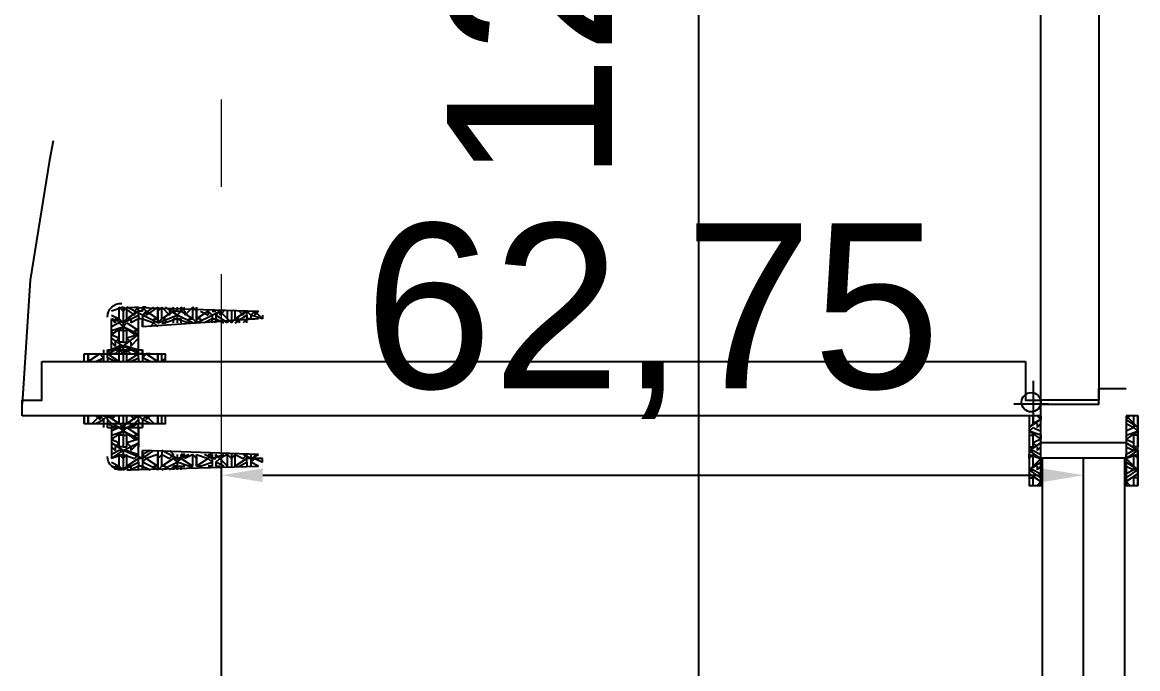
# Model space of a CAD drawing. Header units: centimetres. Extents: x -114 to 2948, y -828 to 1257.
# Drawn here: x 121 to 202.2, y 389.4 to 436.5 of the extents above; entities that cross this region are included whole.
import ezdxf

# ---------------------------------------------------------------- set-up
doc = ezdxf.new("R2010")
doc.units = ezdxf.units.CM
doc.linetypes.add('CENTER', pattern=[50.8, 31.75, -6.35, 6.35, -6.35])
doc.layers.add('AKS', color=4, linetype='CENTER', lineweight=13)
doc.layers.add('IC_DUVAR_60', color=30, linetype='Continuous')
doc.layers.add('YENI_OLCU', color=4, linetype='Continuous')
doc.styles.get("Standard").update_dxf_attribs({"font": 'Arial.ttf'})
doc.dimstyles.new('ISO-25', dxfattribs={"dimtxt": 12, "dimasz": 3, "dimexe": 1.25, "dimexo": 0.625, "dimgap": 4, "dimtad": 1, "dimtxsty": 'Standard', "dimcen": 2.5, "dimadec": 0, "dimazin": 0, "dimtfac": 1, "dimtmove": 0, "dimatfit": 3, "dimfxl": 1, "dimarcsym": 0})

# ---------------------------------------------------------------- blocks, each defined once
blk = doc.blocks.new('BOM_K01_IC_KAPI_ACIKLIK820')
at = {"color": 133, "linetype": 'Continuous', "lineweight": 25, "true_color": 0x6ec1dd}
for p, q in [((54328.39, 7919.031), (54328.39, 7993.181)), ((54324.442, 7991.771), (54324.442, 7920.159)), ((54324.442, 7988.67), (54323.879, 7988.67)), ((54323.879, 7988.67), (54323.879, 7982.749)), ((54324.442, 7988.67), (54323.879, 7988.67)), ((54323.879, 7988.388), (54324.442, 7988.388)), ((54324.442, 7988.388), (54323.879, 7988.388)), ((54323.879, 7987.542), (54324.442, 7988.388)), ((54324.442, 7988.67), (54324.442, 7988.67)), ((54324.442, 7988.67), (54324.442, 7988.67)), ((54324.442, 7988.388), (54324.442, 7988.388)), ((54328.953, 7988.67), (54328.39, 7988.67)), ((54328.39, 7988.388), (54328.953, 7988.388)), ((54328.953, 7988.388), (54328.39, 7988.388)), ((54323.879, 7987.824), (54323.879, 7987.542)), ((54324.16, 7987.26), (54323.879, 7987.542)), ((54323.879, 7987.542), (54323.879, 7987.542)), ((54324.442, 7987.824), (54324.16, 7987.26)), ((54324.442, 7987.26), (54324.442, 7987.542)), ((54328.39, 7987.542), (54328.953, 7988.106)), ((54328.39, 7987.824), (54328.672, 7987.542)), ((54328.672, 7987.26), (54328.39, 7987.542)), ((54328.672, 7987.26), (54328.39, 7987.542)), ((54328.39, 7987.542), (54328.672, 7987.542)), ((54323.597, 7987.26), (54323.879, 7987.26)), ((54323.879, 7986.696), (54323.597, 7986.978)), ((54323.879, 7986.978), (54323.597, 7986.978)), ((54323.597, 7986.978), (54323.597, 7986.978)), ((54323.597, 7986.978), (54323.597, 7984.441)), ((54323.879, 7987.26), (54323.879, 7987.26)), ((54323.879, 7987.26), (54324.442, 7987.26)), ((54323.879, 7987.26), (54323.879, 7986.978)), ((54323.879, 7987.26), (54323.879, 7987.26)), ((54323.879, 7987.26), (54323.879, 7986.978)), ((54323.879, 7987.26), (54323.879, 7987.26)), ((54324.16, 7986.978), (54323.879, 7986.978)), ((54323.879, 7986.978), (54324.442, 7986.133)), ((54323.879, 7986.978), (54323.879, 7986.978)), ((54324.16, 7987.26), (54324.442, 7987.26)), ((54324.442, 7986.415), (54324.16, 7986.978)), ((54324.16, 7986.978), (54324.442, 7986.978)), ((54324.442, 7987.26), (54324.442, 7987.26)), ((54324.442, 7987.26), (54324.442, 7987.26)), ((54324.442, 7986.978), (54324.442, 7986.978)), ((54324.442, 7986.978), (54324.442, 7986.978)), ((54324.442, 7986.978), (54324.442, 7986.978)), ((54328.39, 7987.26), (54328.39, 7987.26)), ((54328.39, 7987.26), (54328.39, 7987.26)), ((54328.39, 7987.26), (54328.39, 7986.978)), ((54328.672, 7986.978), (54328.39, 7986.978)), ((54328.39, 7986.978), (54328.953, 7986.133)), ((54328.672, 7987.26), (54328.953, 7987.26)), ((54328.672, 7987.26), (54328.953, 7987.26)), ((54328.953, 7986.696), (54328.672, 7986.978)), ((54328.672, 7986.978), (54328.953, 7986.978)), ((54328.953, 7987.26), (54329.235, 7987.26)), ((54328.953, 7987.26), (54328.953, 7987.26)), ((54328.953, 7987.26), (54328.953, 7986.978)), ((54328.953, 7987.26), (54328.953, 7987.26)), ((54328.953, 7986.978), (54328.953, 7986.978)), ((54329.235, 7986.978), (54328.953, 7986.978)), ((54328.953, 7986.978), (54329.235, 7986.415)), ((54328.953, 7986.978), (54328.953, 7986.978)), ((54329.235, 7986.978), (54329.235, 7984.441)), ((54320.495, 7985.851), (54320.777, 7986.696)), ((54320.777, 7985.851), (54320.495, 7986.133)), ((54321.341, 7986.133), (54320.495, 7986.133)), ((54321.059, 7986.696), (54321.341, 7986.133)), ((54321.623, 7985.851), (54321.341, 7986.696)), ((54321.341, 7986.696), (54321.623, 7986.415)), ((54323.597, 7986.696), (54321.341, 7986.696)), ((54321.341, 7986.415), (54321.341, 7986.133)), ((54321.341, 7986.415), (54321.623, 7986.415)), ((54321.623, 7985.851), (54321.341, 7986.133)), ((54321.623, 7986.133), (54321.905, 7986.696)), ((54321.905, 7985.851), (54321.623, 7986.133)), ((54322.187, 7986.696), (54321.905, 7985.851)), ((54321.905, 7985.851), (54322.469, 7986.696)), ((54322.187, 7986.696), (54322.187, 7986.696)), ((54322.187, 7986.696), (54322.469, 7986.696)), ((54322.187, 7985.851), (54322.187, 7986.133)), ((54323.033, 7986.133), (54322.187, 7986.133)), ((54322.469, 7986.696), (54322.751, 7986.133)), ((54323.033, 7986.415), (54322.751, 7986.133)), ((54323.033, 7986.696), (54323.315, 7986.415)), ((54323.033, 7986.415), (54323.315, 7986.415)), ((54323.033, 7985.851), (54323.033, 7986.133)), ((54323.315, 7986.133), (54323.597, 7986.696)), ((54323.315, 7985.851), (54323.315, 7986.133)), ((54323.879, 7985.851), (54323.597, 7986.133)), ((54323.879, 7986.133), (54323.597, 7986.133)), ((54323.879, 7986.696), (54323.879, 7986.696)), ((54323.879, 7986.415), (54323.879, 7986.696)), ((54324.442, 7986.133), (54323.879, 7986.133)), ((54324.442, 7986.133), (54324.442, 7986.133)), ((54328.39, 7986.696), (54328.672, 7986.696)), ((54328.39, 7986.415), (54328.672, 7986.696)), ((54328.953, 7986.133), (54328.39, 7986.133)), ((54328.953, 7986.415), (54328.953, 7986.133)), ((54328.953, 7986.415), (54329.235, 7986.415)), ((54329.235, 7985.851), (54328.953, 7986.133)), ((54328.953, 7986.133), (54328.953, 7986.133)), ((54328.953, 7986.133), (54328.953, 7986.133)), ((54329.235, 7986.133), (54329.517, 7986.696)), ((54329.235, 7986.696), (54331.491, 7986.696)), ((54329.235, 7986.415), (54329.235, 7986.415)), ((54329.517, 7985.851), (54329.235, 7986.133)), ((54329.799, 7986.696), (54329.517, 7985.851)), ((54329.517, 7985.851), (54330.081, 7986.696)), ((54329.799, 7986.696), (54329.799, 7986.696)), ((54329.799, 7986.696), (54330.081, 7986.696)), ((54329.799, 7985.851), (54329.799, 7986.133)), ((54330.645, 7986.133), (54329.799, 7986.133)), ((54330.081, 7986.696), (54330.363, 7986.133)), ((54330.645, 7986.415), (54330.363, 7986.133)), ((54330.645, 7986.696), (54330.927, 7986.415)), ((54330.645, 7986.415), (54330.927, 7986.415)), ((54330.645, 7985.851), (54330.645, 7986.133)), ((54330.927, 7986.133), (54331.209, 7986.696)), ((54330.927, 7985.851), (54330.927, 7986.133)), ((54331.209, 7985.851), (54331.491, 7986.696)), ((54331.491, 7985.851), (54331.209, 7986.133)), ((54332.055, 7986.133), (54331.209, 7986.133)), ((54331.491, 7986.696), (54331.491, 7986.696)), ((54331.491, 7986.696), (54331.491, 7986.696)), ((54331.773, 7986.696), (54332.055, 7986.133)), ((54332.337, 7985.851), (54332.055, 7986.696)), ((54332.055, 7986.415), (54332.055, 7986.133)), ((54332.055, 7986.415), (54332.337, 7986.415)), ((54332.337, 7985.851), (54332.055, 7986.133)), ((54320.495, 7985.851), (54320.495, 7985.851)), ((54320.495, 7985.851), (54320.495, 7985.851)), ((54320.777, 7985.851), (54320.495, 7985.569)), ((54320.495, 7985.851), (54321.059, 7985.005)), ((54321.341, 7985.569), (54320.495, 7985.569)), ((54320.495, 7985.569), (54320.777, 7975.983)), ((54320.777, 7984.723), (54321.341, 7985.569)), ((54321.623, 7985.851), (54321.059, 7984.723)), ((54321.623, 7985.851), (54321.341, 7985.569)), ((54321.341, 7985.287), (54321.341, 7985.569)), ((54321.341, 7985.287), (54321.623, 7985.287)), ((54321.341, 7984.723), (54321.623, 7985.287)), ((54321.905, 7985.851), (54321.623, 7985.569)), ((54321.623, 7985.569), (54322.187, 7984.723)), ((54322.469, 7984.723), (54321.905, 7985.851)), ((54321.905, 7985.851), (54321.905, 7985.851)), ((54321.905, 7985.851), (54321.905, 7985.851)), ((54321.905, 7985.851), (54322.469, 7985.005)), ((54322.187, 7985.851), (54322.187, 7985.569)), ((54323.033, 7985.569), (54322.187, 7985.569)), ((54322.469, 7984.723), (54322.751, 7985.569)), ((54323.033, 7985.287), (54322.751, 7985.569)), ((54322.751, 7984.723), (54323.315, 7985.287)), ((54323.033, 7985.851), (54323.033, 7985.569)), ((54323.033, 7985.287), (54323.315, 7985.287)), ((54323.315, 7985.851), (54323.597, 7985.851)), ((54323.315, 7985.851), (54323.597, 7985.851)), ((54323.315, 7985.851), (54323.315, 7985.569)), ((54323.315, 7985.851), (54323.597, 7985.851)), ((54323.315, 7985.569), (54323.597, 7984.723)), ((54323.597, 7985.851), (54323.879, 7985.851)), ((54323.879, 7985.851), (54323.597, 7985.569)), ((54323.597, 7985.851), (54323.597, 7985.569)), ((54323.879, 7985.569), (54323.597, 7985.569)), ((54323.597, 7985.569), (54323.879, 7985.287)), ((54323.879, 7985.851), (54324.442, 7985.851)), ((54324.442, 7985.569), (54323.879, 7985.569)), ((54323.879, 7984.723), (54324.442, 7985.569)), ((54323.879, 7985.287), (54323.879, 7985.005)), ((54324.442, 7985.287), (54324.16, 7984.723)), ((54324.442, 7985.569), (54324.442, 7985.569)), ((54328.39, 7985.851), (54328.953, 7985.851)), ((54328.953, 7985.569), (54328.39, 7985.569)), ((54328.39, 7984.723), (54328.953, 7985.569)), ((54328.39, 7985.287), (54328.672, 7985.005)), ((54328.953, 7985.851), (54329.235, 7985.851)), ((54329.235, 7985.851), (54328.953, 7985.569)), ((54329.235, 7985.569), (54328.953, 7985.005)), ((54328.953, 7985.287), (54328.953, 7985.569)), ((54328.953, 7985.569), (54328.953, 7985.569)), ((54328.953, 7985.569), (54328.953, 7985.569)), ((54328.953, 7985.287), (54329.235, 7985.287)), ((54328.953, 7984.723), (54329.235, 7985.287)), ((54329.235, 7985.851), (54330.645, 7985.851)), ((54329.235, 7985.851), (54329.235, 7985.569)), ((54329.235, 7985.851), (54329.235, 7985.851)), ((54329.517, 7985.851), (54329.235, 7985.569)), ((54329.235, 7985.569), (54329.799, 7984.723)), ((54329.235, 7985.287), (54329.235, 7985.287)), ((54329.235, 7985.287), (54329.235, 7985.287)), ((54330.081, 7984.723), (54329.517, 7985.851)), ((54329.517, 7985.851), (54329.517, 7985.851)), ((54329.517, 7985.851), (54329.517, 7985.851)), ((54329.517, 7985.851), (54330.081, 7985.005)), ((54329.799, 7985.851), (54329.799, 7985.569)), ((54330.645, 7985.569), (54329.799, 7985.569)), ((54330.081, 7984.723), (54330.363, 7985.569)), ((54330.645, 7985.287), (54330.363, 7985.569)), ((54330.363, 7984.723), (54330.927, 7985.287)), ((54330.645, 7985.851), (54330.645, 7985.569)), ((54330.645, 7985.287), (54330.927, 7985.287)), ((54330.927, 7985.851), (54332.337, 7985.851)), ((54330.927, 7985.851), (54331.209, 7985.851)), ((54330.927, 7985.851), (54330.927, 7985.569)), ((54330.927, 7985.851), (54331.209, 7985.851)), ((54330.927, 7985.569), (54331.209, 7984.723)), ((54331.491, 7985.851), (54331.209, 7985.569)), ((54331.209, 7985.851), (54331.491, 7985.005)), ((54332.055, 7985.569), (54331.209, 7985.569)), ((54331.491, 7984.723), (54332.055, 7985.569)), ((54332.337, 7985.851), (54331.773, 7984.723)), ((54332.337, 7985.851), (54332.055, 7985.569)), ((54332.055, 7985.287), (54332.055, 7985.569)), ((54332.337, 7985.569), (54332.055, 7975.983)), ((54332.055, 7985.287), (54332.337, 7985.287)), ((54332.055, 7984.723), (54332.337, 7985.287)), ((54332.337, 7985.569), (54332.337, 7985.569)), ((54332.337, 7985.569), (54332.337, 7985.287)), ((54320.777, 7985.005), (54320.495, 7984.723)), ((54320.495, 7985.005), (54320.495, 7984.723)), ((54320.777, 7984.723), (54320.495, 7984.723)), ((54320.495, 7984.441), (54320.777, 7984.441)), ((54321.059, 7984.441), (54320.495, 7983.595)), ((54320.777, 7984.159), (54320.495, 7984.441)), ((54320.777, 7984.441), (54320.495, 7984.441)), ((54320.495, 7984.159), (54320.495, 7984.441)), ((54320.777, 7985.005), (54321.059, 7985.005)), ((54320.777, 7984.441), (54320.777, 7984.723)), ((54321.059, 7984.723), (54320.777, 7984.723)), ((54320.777, 7984.441), (54320.777, 7984.441)), ((54321.059, 7984.441), (54320.777, 7984.159)), ((54321.059, 7984.723), (54321.341, 7984.723)), ((54321.059, 7984.441), (54321.905, 7984.441)), ((54321.059, 7984.441), (54321.341, 7984.441)), ((54321.341, 7984.441), (54321.341, 7984.723)), ((54322.187, 7984.723), (54321.341, 7984.723)), ((54321.341, 7984.441), (54321.341, 7984.441)), ((54321.905, 7984.441), (54321.341, 7984.441)), ((54321.341, 7984.441), (54321.623, 7983.595)), ((54321.341, 7975.983), (54321.905, 7984.441)), ((54323.597, 7984.723), (54321.905, 7984.723)), ((54321.905, 7984.441), (54321.905, 7984.441)), ((54322.187, 7985.005), (54322.187, 7984.723)), ((54322.187, 7985.005), (54322.469, 7985.005)), ((54322.187, 7984.723), (54322.187, 7984.723)), ((54322.469, 7984.723), (54322.469, 7984.723)), ((54322.751, 7984.723), (54322.751, 7984.723)), ((54323.597, 7984.723), (54322.751, 7984.723)), ((54323.879, 7985.005), (54323.597, 7984.723)), ((54323.879, 7984.723), (54323.597, 7984.723)), ((54323.597, 7984.723), (54323.597, 7984.723)), ((54323.597, 7984.441), (54323.879, 7984.441)), ((54323.879, 7984.441), (54323.597, 7984.441)), ((54323.879, 7985.005), (54323.879, 7985.005)), ((54323.879, 7984.441), (54323.879, 7984.723)), ((54323.879, 7984.441), (54323.879, 7984.723)), ((54324.16, 7984.723), (54323.879, 7984.723)), ((54323.879, 7984.441), (54324.442, 7984.441)), ((54323.879, 7984.441), (54323.879, 7984.441)), ((54323.879, 7984.441), (54323.879, 7984.159)), ((54323.879, 7984.441), (54323.879, 7984.441)), ((54324.16, 7984.441), (54323.879, 7984.159)), ((54323.879, 7984.441), (54323.879, 7984.441)), ((54324.16, 7984.723), (54324.442, 7984.723)), ((54324.442, 7983.877), (54324.16, 7984.441)), ((54324.16, 7984.441), (54324.442, 7984.441)), ((54324.442, 7984.723), (54324.442, 7984.723)), ((54324.442, 7984.723), (54324.442, 7984.723)), ((54324.442, 7984.723), (54324.442, 7984.723)), ((54324.442, 7984.441), (54324.442, 7984.441)), ((54324.442, 7984.441), (54324.442, 7984.441)), ((54324.442, 7984.441), (54324.442, 7984.441)), ((54328.39, 7985.005), (54328.672, 7985.005)), ((54328.39, 7984.441), (54328.39, 7984.723)), ((54328.672, 7984.723), (54328.39, 7984.723)), ((54328.39, 7984.441), (54328.39, 7984.441)), ((54328.672, 7984.441), (54328.39, 7984.159)), ((54328.39, 7984.441), (54328.39, 7984.441)), ((54328.672, 7984.441), (54328.39, 7984.159)), ((54328.953, 7985.005), (54328.672, 7984.723)), ((54328.672, 7984.723), (54328.953, 7984.723)), ((54328.672, 7984.441), (54328.953, 7984.441)), ((54328.672, 7984.441), (54328.953, 7984.441)), ((54328.953, 7984.723), (54328.953, 7984.723)), ((54328.953, 7984.441), (54328.953, 7984.723)), ((54329.235, 7984.723), (54328.953, 7984.723)), ((54328.953, 7984.441), (54329.235, 7984.441)), ((54328.953, 7984.441), (54328.953, 7984.441)), ((54328.953, 7984.441), (54328.953, 7984.441)), ((54329.235, 7984.441), (54328.953, 7984.441)), ((54328.953, 7984.441), (54328.953, 7984.159)), ((54328.953, 7984.441), (54328.953, 7984.441)), ((54329.799, 7984.723), (54329.235, 7984.723)), ((54329.235, 7984.723), (54330.645, 7984.723)), ((54329.799, 7985.005), (54329.799, 7984.723)), ((54329.799, 7985.005), (54330.081, 7985.005)), ((54329.799, 7984.723), (54329.799, 7984.723)), ((54330.081, 7984.723), (54330.081, 7984.723)), ((54330.363, 7984.723), (54330.363, 7984.723)), ((54331.491, 7984.723), (54330.363, 7984.723)), ((54330.645, 7984.441), (54330.645, 7984.441)), ((54331.491, 7984.441), (54330.927, 7983.595)), ((54331.491, 7984.441), (54330.927, 7984.441)), ((54330.927, 7983.877), (54331.209, 7984.441)), ((54331.209, 7975.983), (54330.927, 7984.441)), ((54331.491, 7985.005), (54331.209, 7984.723)), ((54331.491, 7984.159), (54331.209, 7984.441)), ((54331.491, 7985.005), (54331.491, 7985.005)), ((54331.491, 7984.441), (54331.491, 7984.723)), ((54331.773, 7984.723), (54331.491, 7984.723)), ((54331.491, 7984.441), (54331.491, 7984.441)), ((54331.773, 7984.441), (54331.491, 7984.159)), ((54331.773, 7984.723), (54332.055, 7984.723)), ((54332.337, 7983.313), (54331.773, 7984.441)), ((54331.773, 7984.441), (54332.055, 7984.441)), ((54332.055, 7984.441), (54332.055, 7984.723)), ((54332.337, 7984.723), (54332.055, 7984.723)), ((54332.055, 7984.441), (54332.055, 7984.441)), ((54332.337, 7984.441), (54332.055, 7984.441)), ((54332.055, 7984.441), (54332.337, 7983.877)), ((54320.495, 7983.313), (54321.059, 7984.159)), ((54320.777, 7984.159), (54321.059, 7984.159)), ((54320.777, 7984.159), (54321.341, 7983.313)), ((54321.341, 7983.595), (54321.341, 7983.313)), ((54321.341, 7983.595), (54321.623, 7983.595)), ((54321.623, 7983.595), (54321.905, 7983.877)), ((54321.905, 7983.313), (54321.623, 7983.595)), ((54323.879, 7984.159), (54323.879, 7984.159)), ((54323.879, 7983.877), (54323.879, 7984.159)), ((54323.879, 7984.159), (54324.442, 7983.313)), ((54323.879, 7984.159), (54323.879, 7984.159)), ((54328.39, 7984.159), (54328.672, 7984.159)), ((54328.39, 7983.877), (54328.672, 7984.159)), ((54328.39, 7984.159), (54328.953, 7983.595)), ((54328.953, 7984.159), (54328.953, 7984.159)), ((54331.209, 7983.313), (54331.491, 7984.159)), ((54331.491, 7984.159), (54331.491, 7984.159)), ((54331.491, 7984.159), (54332.055, 7983.313)), ((54332.055, 7983.595), (54332.055, 7983.313)), ((54332.055, 7983.595), (54332.337, 7983.595)), ((54320.495, 7983.313), (54321.623, 7983.313)), ((54320.495, 7983.313), (54320.495, 7983.313)), ((54320.777, 7983.313), (54320.495, 7983.313)), ((54320.777, 7983.313), (54320.495, 7983.031)), ((54321.341, 7983.313), (54320.495, 7983.313)), ((54320.495, 7983.031), (54320.495, 7983.031)), ((54321.341, 7983.031), (54320.495, 7983.031)), ((54320.495, 7983.031), (54321.059, 7982.467)), ((54320.777, 7982.185), (54321.341, 7983.031)), ((54321.623, 7983.313), (54321.341, 7983.313)), ((54321.623, 7983.313), (54321.341, 7983.031)), ((54321.341, 7982.749), (54321.341, 7983.031)), ((54321.341, 7982.749), (54321.623, 7982.749)), ((54321.341, 7981.903), (54321.623, 7982.749)), ((54321.623, 7983.031), (54321.623, 7982.749)), ((54321.623, 7982.749), (54321.623, 7982.749)), ((54323.879, 7983.313), (54324.442, 7983.313)), ((54324.442, 7983.313), (54323.879, 7983.313)), ((54324.442, 7983.031), (54323.879, 7983.031)), ((54324.442, 7982.749), (54323.879, 7982.749)), ((54324.16, 7982.749), (54324.442, 7983.031)), ((54324.442, 7983.313), (54324.442, 7983.313)), ((54324.442, 7983.031), (54324.442, 7983.031)), ((54328.39, 7983.313), (54328.953, 7983.313)), ((54328.953, 7983.313), (54328.39, 7983.313)), ((54328.953, 7983.031), (54328.39, 7983.031)), ((54328.953, 7982.749), (54328.953, 7982.749)), ((54330.927, 7983.313), (54332.337, 7983.313)), ((54330.927, 7983.313), (54331.209, 7983.313)), ((54331.491, 7981.903), (54330.927, 7983.031)), ((54330.927, 7983.031), (54331.209, 7983.031)), ((54331.491, 7983.313), (54331.209, 7983.313)), ((54331.491, 7983.313), (54331.209, 7983.031)), ((54332.055, 7983.313), (54331.209, 7983.313)), ((54332.055, 7983.031), (54331.209, 7983.031)), ((54331.209, 7983.031), (54331.491, 7982.467)), ((54331.491, 7982.185), (54332.055, 7983.031)), ((54332.337, 7983.031), (54331.773, 7981.903)), ((54332.337, 7983.313), (54332.055, 7983.313)), ((54332.337, 7983.313), (54332.055, 7983.031)), ((54332.055, 7982.749), (54332.055, 7983.031)), ((54332.055, 7982.749), (54332.337, 7982.749)), ((54320.777, 7982.467), (54320.495, 7982.185)), ((54320.777, 7982.185), (54320.495, 7982.185)), ((54320.495, 7982.185), (54320.495, 7982.185)), ((54320.495, 7981.903), (54320.777, 7981.903)), ((54320.777, 7982.467), (54321.059, 7982.467)), ((54320.777, 7981.903), (54320.777, 7982.185)), ((54321.059, 7981.903), (54320.777, 7982.185)), ((54320.777, 7981.903), (54320.777, 7981.622)), ((54321.059, 7981.903), (54320.777, 7981.622)), ((54321.059, 7981.903), (54321.623, 7981.903)), ((54321.059, 7981.903), (54321.341, 7981.903)), ((54321.059, 7981.903), (54321.341, 7981.903)), ((54321.341, 7981.903), (54321.341, 7982.185)), ((54321.623, 7982.185), (54321.341, 7982.185)), ((54321.341, 7981.903), (54321.341, 7981.622)), ((54321.341, 7981.903), (54321.623, 7981.058)), ((54330.927, 7982.467), (54331.209, 7982.185)), ((54331.491, 7982.467), (54331.209, 7982.185)), ((54331.491, 7982.185), (54331.209, 7982.185)), ((54331.491, 7981.903), (54331.209, 7981.058)), ((54331.491, 7982.467), (54331.491, 7982.467)), ((54331.491, 7981.903), (54331.491, 7982.185)), ((54331.773, 7981.903), (54331.491, 7982.185)), ((54331.491, 7981.903), (54331.491, 7981.622)), ((54331.773, 7981.903), (54331.491, 7981.622)), ((54332.055, 7981.058), (54331.773, 7981.903)), ((54331.773, 7981.903), (54332.055, 7981.903)), ((54331.773, 7981.903), (54332.055, 7981.903)), ((54332.055, 7981.903), (54332.337, 7982.467)), ((54332.055, 7981.903), (54332.055, 7982.185)), ((54332.337, 7982.185), (54332.055, 7982.185)), ((54332.055, 7981.903), (54332.055, 7981.622)), ((54332.055, 7981.903), (54332.055, 7981.34)), ((54320.777, 7981.34), (54320.495, 7981.622)), ((54320.777, 7981.622), (54320.495, 7981.622)), ((54320.495, 7981.622), (54320.495, 7981.622)), ((54320.495, 7980.776), (54321.059, 7981.34)), ((54320.777, 7981.622), (54321.341, 7980.776)), ((54320.777, 7981.34), (54321.059, 7981.34)), ((54321.623, 7981.622), (54321.341, 7981.622)), ((54321.341, 7981.058), (54321.341, 7980.776)), ((54321.341, 7981.058), (54321.623, 7981.058)), ((54321.623, 7980.776), (54321.623, 7981.058)), ((54331.491, 7981.34), (54331.209, 7981.622)), ((54331.491, 7981.622), (54331.209, 7981.622)), ((54331.209, 7981.34), (54331.209, 7981.622)), ((54331.209, 7980.776), (54331.491, 7981.34)), ((54331.491, 7981.622), (54332.055, 7980.776)), ((54331.491, 7981.34), (54331.491, 7981.34)), ((54332.337, 7981.622), (54332.055, 7981.622)), ((54332.055, 7981.058), (54332.055, 7980.776)), ((54332.055, 7981.058), (54332.055, 7981.058)), ((54320.777, 7980.494), (54320.495, 7980.776)), ((54321.341, 7980.776), (54320.495, 7980.776)), ((54320.495, 7980.494), (54321.623, 7980.494)), ((54320.777, 7980.494), (54320.495, 7980.494)), ((54321.341, 7980.494), (54320.495, 7980.494)), ((54320.777, 7979.648), (54321.341, 7980.494)), ((54320.777, 7980.212), (54321.059, 7979.648)), ((54321.623, 7980.494), (54321.341, 7980.776)), ((54321.623, 7980.494), (54321.341, 7980.494)), ((54321.341, 7980.212), (54321.341, 7980.494)), ((54321.341, 7980.212), (54321.623, 7980.212)), ((54321.623, 7980.776), (54321.623, 7980.776)), ((54331.209, 7980.776), (54331.209, 7980.776)), ((54331.491, 7980.494), (54331.209, 7980.776)), ((54332.055, 7980.776), (54331.209, 7980.776)), ((54331.209, 7980.494), (54332.055, 7980.494)), ((54331.209, 7980.494), (54331.209, 7980.494)), ((54331.491, 7980.494), (54331.209, 7980.494)), ((54332.055, 7980.494), (54331.209, 7980.494)), ((54331.209, 7980.494), (54331.491, 7979.648)), ((54331.491, 7979.648), (54332.055, 7980.494)), ((54332.055, 7980.212), (54331.773, 7979.366)), ((54332.055, 7980.776), (54332.055, 7980.776)), ((54332.055, 7980.494), (54332.055, 7980.494)), ((54332.055, 7980.212), (54332.055, 7980.494)), ((54332.055, 7980.212), (54332.055, 7980.212)), ((54321.059, 7979.366), (54320.777, 7979.648)), ((54321.059, 7979.366), (54320.777, 7979.648)), ((54320.777, 7979.648), (54320.777, 7979.648)), ((54320.777, 7979.648), (54321.059, 7979.648)), ((54321.341, 7979.366), (54321.623, 7979.93)), ((54331.491, 7979.366), (54331.209, 7979.93)), ((54331.491, 7979.648), (54331.209, 7979.366)), ((54331.209, 7979.648), (54331.209, 7979.366)), ((54331.773, 7979.366), (54331.491, 7979.648)), ((54331.491, 7979.648), (54331.491, 7979.648)), ((54332.055, 7979.366), (54332.055, 7979.648)), ((54320.777, 7979.366), (54320.777, 7979.366)), ((54320.777, 7979.366), (54320.777, 7979.366)), ((54320.777, 7979.366), (54320.777, 7979.084)), ((54320.777, 7979.366), (54320.777, 7979.366)), ((54321.059, 7979.084), (54320.777, 7978.802)), ((54320.777, 7979.084), (54320.777, 7979.084)), ((54320.777, 7978.802), (54321.059, 7978.802)), ((54320.777, 7978.52), (54321.059, 7978.802)), ((54320.777, 7978.802), (54321.341, 7978.238)), ((54321.059, 7979.366), (54321.623, 7979.366)), ((54321.059, 7979.366), (54321.341, 7979.366)), ((54321.623, 7978.238), (54321.059, 7979.084)), ((54321.059, 7979.084), (54321.341, 7979.084)), ((54321.341, 7979.366), (54321.341, 7979.366)), ((54321.341, 7979.366), (54321.341, 7979.084)), ((54321.623, 7979.366), (54321.341, 7979.366)), ((54321.623, 7979.084), (54321.341, 7979.084)), ((54321.341, 7979.084), (54321.623, 7978.52)), ((54331.491, 7979.366), (54331.209, 7978.52)), ((54331.491, 7979.366), (54331.209, 7979.366)), ((54331.491, 7978.802), (54331.209, 7979.084)), ((54331.491, 7979.084), (54331.209, 7979.084)), ((54331.209, 7979.084), (54331.209, 7979.084)), ((54331.209, 7978.238), (54331.491, 7978.802)), ((54331.491, 7979.366), (54331.491, 7979.366)), ((54331.491, 7979.366), (54331.491, 7979.084)), ((54331.773, 7979.084), (54331.491, 7978.802)), ((54331.491, 7978.802), (54331.491, 7978.802)), ((54331.491, 7978.802), (54332.055, 7978.238)), ((54331.773, 7979.366), (54332.055, 7979.366)), ((54332.055, 7978.52), (54331.773, 7979.084)), ((54331.773, 7979.084), (54332.055, 7979.084)), ((54332.055, 7979.366), (54332.055, 7979.366)), ((54332.055, 7979.366), (54332.055, 7979.366)), ((54332.055, 7979.084), (54332.055, 7979.084)), ((54332.055, 7979.084), (54332.055, 7979.084)), ((54332.055, 7979.084), (54332.055, 7978.802)), ((54321.341, 7978.238), (54320.777, 7978.238)), ((54320.777, 7977.956), (54321.623, 7977.956)), ((54321.623, 7977.956), (54321.341, 7978.238)), ((54321.341, 7978.238), (54321.341, 7978.238)), ((54321.341, 7978.238), (54321.623, 7978.238)), ((54321.623, 7977.956), (54321.341, 7977.674)), ((54331.491, 7977.956), (54331.209, 7978.238)), ((54332.055, 7978.238), (54331.209, 7978.238)), ((54331.209, 7977.956), (54332.055, 7977.956)), ((54331.491, 7977.956), (54331.209, 7977.674)), ((54332.055, 7978.238), (54332.055, 7978.238)), ((54321.341, 7977.674), (54320.777, 7977.674)), ((54320.777, 7976.829), (54321.341, 7977.674)), ((54320.777, 7977.392), (54321.059, 7977.111)), ((54320.777, 7977.111), (54321.059, 7977.111)), ((54321.623, 7977.674), (54321.059, 7976.829)), ((54321.341, 7977.392), (54321.341, 7977.674)), ((54321.341, 7977.392), (54321.623, 7977.392)), ((54321.341, 7976.829), (54321.623, 7977.111)), ((54332.055, 7977.674), (54331.209, 7977.674)), ((54331.209, 7977.674), (54331.491, 7977.111)), ((54331.491, 7976.547), (54331.209, 7977.111)), ((54331.491, 7977.111), (54331.209, 7976.829)), ((54331.491, 7976.829), (54332.055, 7977.674)), ((54331.491, 7977.111), (54331.491, 7977.111)), ((54332.055, 7977.392), (54331.773, 7976.829)), ((54332.055, 7977.674), (54332.055, 7977.674)), ((54321.059, 7976.829), (54320.777, 7976.829)), ((54320.777, 7976.547), (54320.777, 7976.547)), ((54321.059, 7976.547), (54320.777, 7976.265)), ((54320.777, 7976.547), (54320.777, 7976.547)), ((54320.777, 7976.547), (54320.777, 7976.547)), ((54321.059, 7976.547), (54320.777, 7976.265)), ((54320.777, 7976.265), (54321.059, 7976.265)), ((54320.777, 7975.983), (54321.059, 7976.265)), ((54320.777, 7976.265), (54321.341, 7975.701)), ((54321.059, 7976.829), (54321.341, 7976.829)), ((54321.059, 7976.547), (54321.341, 7976.547)), ((54321.059, 7976.547), (54321.341, 7976.547)), ((54321.341, 7976.547), (54321.341, 7976.829)), ((54321.623, 7976.829), (54321.341, 7976.829)), ((54321.341, 7976.547), (54321.341, 7976.265)), ((54321.341, 7976.547), (54321.341, 7976.265)), ((54321.341, 7976.265), (54321.341, 7976.265)), ((54331.491, 7976.829), (54331.209, 7976.829)), ((54331.491, 7976.547), (54331.209, 7975.983)), ((54331.491, 7976.265), (54331.209, 7976.265)), ((54331.491, 7976.265), (54331.209, 7976.265)), ((54331.491, 7976.547), (54331.491, 7976.829)), ((54331.773, 7976.829), (54331.491, 7976.829)), ((54331.491, 7976.547), (54331.491, 7976.265)), ((54331.773, 7976.547), (54331.491, 7976.265)), ((54331.491, 7976.265), (54331.491, 7976.265)), ((54331.491, 7975.701), (54331.491, 7976.265)), ((54331.491, 7976.265), (54331.773, 7975.701)), ((54331.773, 7976.829), (54332.055, 7976.829)), ((54332.055, 7975.983), (54331.773, 7976.547)), ((54331.773, 7976.547), (54332.055, 7976.547)), ((54332.055, 7976.829), (54332.055, 7976.829)), ((54332.055, 7976.547), (54332.055, 7976.547)), ((54321.059, 7975.983), (54321.059, 7975.983)), ((54321.059, 7975.701), (54321.341, 7975.701)), ((54321.341, 7975.983), (54321.341, 7975.983)), ((54331.491, 7975.983), (54331.491, 7975.983)), ((54331.773, 7975.701), (54331.491, 7975.701)), ((54331.773, 7975.983), (54331.773, 7975.983)), ((54327.544, 7918.467), (54327.544, 7921.004)), ((54325.852, 7919.595), (54328.953, 7919.595)), ((54328.953, 7919.595), (54328.39, 7919.595)), ((54328.39, 7919.313), (54328.672, 7919.031)), ((54329.235, 7919.877), (54328.672, 7919.031)), ((54328.672, 7919.031), (54328.953, 7919.595)), ((54329.235, 7919.877), (54328.953, 7919.595)), ((54328.953, 7919.313), (54328.953, 7919.595)), ((54328.953, 7919.313), (54329.235, 7919.313)), ((54328.953, 7919.031), (54329.235, 7919.313)), ((54329.235, 7919.877), (54329.235, 7919.877)), ((54329.235, 7919.877), (54329.235, 7919.877)), ((54329.517, 7919.877), (54329.235, 7919.595)), ((54329.235, 7919.595), (54329.517, 7919.031)), ((54329.799, 7919.031), (54329.517, 7919.877)), ((54329.517, 7919.877), (54329.517, 7919.877)), ((54329.517, 7919.877), (54330.081, 7919.031)), ((54329.799, 7919.877), (54329.799, 7919.877)), ((54329.799, 7919.877), (54329.799, 7919.595)), ((54330.645, 7919.595), (54329.799, 7919.595)), ((54330.081, 7919.031), (54330.363, 7919.595)), ((54330.927, 7919.877), (54330.363, 7919.031)), ((54330.645, 7919.313), (54330.363, 7919.595)), ((54330.645, 7919.877), (54330.645, 7919.877)), ((54330.645, 7919.877), (54330.645, 7919.595)), ((54330.645, 7919.313), (54330.927, 7919.313)), ((54330.645, 7919.031), (54330.927, 7919.313)), ((54331.491, 7919.031), (54330.927, 7919.877)), ((54330.927, 7919.877), (54330.927, 7919.595)), ((54330.927, 7919.877), (54331.209, 7919.877)), ((54330.927, 7919.595), (54331.209, 7919.031)), ((54331.491, 7919.877), (54331.209, 7919.877)), ((54331.491, 7919.877), (54331.209, 7919.595)), ((54331.209, 7919.877), (54331.491, 7919.031)), ((54332.055, 7919.595), (54331.209, 7919.595)), ((54331.491, 7919.031), (54332.055, 7919.595)), ((54332.337, 7919.877), (54331.773, 7919.031)), ((54332.337, 7919.877), (54332.055, 7919.595)), ((54332.055, 7919.313), (54332.055, 7919.595)), ((54332.055, 7919.313), (54332.337, 7919.313)), ((54332.055, 7919.031), (54332.337, 7919.313)), ((54332.901, 7919.031), (54332.337, 7919.877)), ((54332.337, 7919.877), (54332.337, 7919.877)), ((54332.337, 7919.877), (54332.337, 7919.595)), ((54332.337, 7919.877), (54332.619, 7919.877)), ((54332.337, 7919.595), (54332.619, 7919.031)), ((54332.619, 7919.877), (54333.183, 7919.031)), ((54332.901, 7919.877), (54332.901, 7919.877)), ((54332.901, 7919.877), (54332.901, 7919.595)), ((54333.464, 7919.595), (54332.901, 7919.595)), ((54333.183, 7919.031), (54333.464, 7919.313)), ((54327.544, 7919.031), (54253.394, 7919.031)), ((54327.262, 7914.802), (54327.262, 7919.031)), ((54328.39, 7919.031), (54328.672, 7919.031)), ((54329.799, 7919.031), (54329.799, 7919.031)), ((54329.799, 7919.031), (54330.081, 7919.031)), ((54330.363, 7912.828), (54330.363, 7919.031)), ((54331.491, 7919.031), (54331.209, 7919.031)), ((54331.491, 7919.031), (54331.491, 7919.031)), ((54332.901, 7919.031), (54332.901, 7919.031)), ((54332.901, 7919.031), (54333.183, 7919.031)), ((54333.464, 7919.031), (54333.464, 7919.031)), ((54253.394, 7914.802), (54327.262, 7914.802)), ((54326.416, 7914.802), (54326.416, 7912.828)), ((54328.39, 7912.828), (54328.672, 7912.828)), ((54328.39, 7912.546), (54328.672, 7912.828)), ((54328.39, 7912.828), (54328.953, 7912.264)), ((54329.235, 7911.982), (54328.672, 7912.828)), ((54328.953, 7912.828), (54329.235, 7912.264)), ((54329.235, 7912.264), (54329.517, 7912.828)), ((54329.799, 7912.828), (54329.517, 7911.982)), ((54329.517, 7911.982), (54330.081, 7912.828)), ((54329.799, 7912.828), (54329.799, 7912.828)), ((54329.799, 7912.828), (54330.081, 7912.828)), ((54330.081, 7912.828), (54330.363, 7912.264)), ((54330.927, 7911.982), (54330.363, 7912.828)), ((54330.645, 7912.828), (54330.927, 7912.264)), ((54331.491, 7912.828), (54330.927, 7911.982)), ((54330.927, 7912.264), (54331.209, 7912.828)), ((54331.491, 7912.828), (54331.209, 7912.828)), ((54331.209, 7911.982), (54331.491, 7912.828)), ((54331.491, 7912.828), (54331.491, 7912.828)), ((54331.491, 7912.828), (54332.055, 7912.264)), ((54332.337, 7911.982), (54331.773, 7912.828)), ((54332.055, 7912.828), (54332.337, 7912.264)), ((54332.337, 7912.264), (54332.619, 7912.828)), ((54332.619, 7911.982), (54333.183, 7912.828)), ((54332.901, 7912.828), (54332.901, 7912.828)), ((54332.901, 7912.828), (54333.183, 7912.828)), ((54333.183, 7912.828), (54333.464, 7912.546)), ((54333.464, 7912.828), (54333.464, 7912.828)), ((54328.953, 7912.264), (54328.39, 7912.264)), ((54329.235, 7911.982), (54328.953, 7912.264)), ((54328.953, 7912.264), (54328.953, 7912.264)), ((54328.953, 7912.264), (54329.235, 7912.264)), ((54329.517, 7911.982), (54329.235, 7912.264)), ((54329.799, 7911.982), (54329.799, 7912.264)), ((54330.645, 7912.264), (54329.799, 7912.264)), ((54330.645, 7912.264), (54330.363, 7912.264)), ((54330.645, 7911.982), (54330.645, 7912.264)), ((54330.645, 7912.264), (54330.927, 7912.264)), ((54330.927, 7911.982), (54330.927, 7912.264)), ((54331.491, 7911.982), (54331.209, 7912.264)), ((54332.055, 7912.264), (54331.209, 7912.264)), ((54332.055, 7912.264), (54332.055, 7912.264)), ((54332.055, 7912.264), (54332.337, 7912.264)), ((54332.337, 7911.982), (54332.337, 7912.264)), ((54332.901, 7911.982), (54332.901, 7912.264)), ((54333.464, 7912.264), (54332.901, 7912.264)), ((54329.235, 7911.982), (54329.235, 7911.982)), ((54329.235, 7911.982), (54329.235, 7911.982)), ((54329.517, 7911.982), (54329.517, 7911.982)), ((54329.799, 7911.982), (54329.799, 7911.982)), ((54330.645, 7911.982), (54330.645, 7911.982)), ((54330.927, 7911.982), (54331.209, 7911.982)), ((54331.491, 7911.982), (54331.491, 7911.982)), ((54332.337, 7911.982), (54332.619, 7911.982)), ((54332.901, 7911.982), (54332.901, 7911.982))]:
    blk.add_line(p, q, dxfattribs=at)
at = {"color": 7, "linetype": 'Continuous', "lineweight": 25}
blk.add_lwpolyline([(54308.372, 7990.926), (54309.782, 7991.208), (54318.522, 7992.617), (54327.544, 7993.181)], dxfattribs=at)
at = {"color": 133, "linetype": 'Continuous', "lineweight": 25, "true_color": 0x6ec1dd}
for points in [[(54328.39, 7993.181), (54327.262, 7993.181), (54327.262, 7991.771), (54324.442, 7991.771)], [(54328.39, 7988.67), (54328.953, 7988.67), (54328.953, 7982.749), (54328.39, 7982.749)], [(54328.953, 7987.824), (54328.672, 7987.26), (54328.39, 7986.978)], [(54323.879, 7986.978), (54323.597, 7986.415), (54323.315, 7985.851), (54322.469, 7984.723)], [(54323.879, 7984.723), (54323.597, 7985.287), (54323.315, 7985.851), (54322.751, 7986.696)], [(54323.597, 7985.851), (54323.597, 7986.133), (54323.879, 7986.415)], [(54329.235, 7985.851), (54329.235, 7986.133), (54328.953, 7986.696)], [(54331.491, 7984.441), (54330.927, 7985.851), (54330.363, 7986.696)], [(54331.491, 7986.696), (54330.927, 7985.851), (54330.363, 7984.723)], [(54320.495, 7985.851), (54321.623, 7985.851), (54323.033, 7985.851)], [(54321.623, 7983.313), (54321.059, 7984.441), (54320.495, 7985.569)], [(54328.953, 7983.877), (54328.672, 7984.441), (54328.39, 7984.723)], [(54330.927, 7984.441), (54331.491, 7984.441), (54332.337, 7984.441)], [(54321.623, 7983.313), (54321.059, 7981.903), (54320.495, 7981.34)], [(54321.623, 7980.776), (54321.059, 7981.903), (54320.495, 7982.749)], [(54331.209, 7981.903), (54331.491, 7981.903), (54332.337, 7981.903)], [(54321.623, 7980.494), (54321.059, 7979.366), (54320.777, 7978.802)], [(54331.209, 7979.366), (54331.491, 7979.366), (54332.055, 7979.366)], [(54321.341, 7975.701), (54321.059, 7976.547), (54320.777, 7976.829)], [(54331.209, 7976.547), (54331.491, 7976.547), (54332.055, 7976.547)], [(54324.442, 7920.159), (54327.262, 7920.159), (54327.262, 7919.031)], [(54328.39, 7919.031), (54328.39, 7919.877), (54333.464, 7919.877), (54333.464, 7919.031), (54327.544, 7919.031)], [(54328.39, 7919.877), (54329.235, 7919.877), (54330.645, 7919.877)], [(54330.927, 7919.877), (54332.337, 7919.877), (54333.464, 7919.877)], [(54327.544, 7919.031), (54327.544, 7914.802), (54326.416, 7914.802)], [(54332.901, 7912.828), (54332.337, 7911.982), (54332.055, 7912.264)], [(54328.39, 7911.982), (54329.235, 7911.982), (54330.645, 7911.982)], [(54330.927, 7911.982), (54332.337, 7911.982), (54333.464, 7911.982)]]:
    blk.add_lwpolyline(points, dxfattribs=at)
blk.add_lwpolyline([(54328.39, 7912.828), (54333.464, 7912.828), (54333.464, 7911.982), (54328.39, 7911.982)], close=True, dxfattribs=at)
for points in [[(54321.2, 7986.978), (54320.931, 7986.978), (54320.673, 7986.868), (54320.487, 7986.673)], [(54332.063, 7986.673), (54331.877, 7986.868), (54331.619, 7986.978), (54331.35, 7986.978)], [(54320.487, 7986.673), (54320.3, 7986.479), (54320.202, 7986.216), (54320.214, 7985.947)], [(54332.336, 7985.947), (54332.348, 7986.216), (54332.25, 7986.479), (54332.063, 7986.673)], [(54327.403, 7920.441), (54327.014, 7920.441), (54326.698, 7920.125), (54326.698, 7919.736)], [(54328.108, 7919.736), (54328.108, 7920.125), (54327.792, 7920.441), (54327.403, 7920.441)], [(54326.698, 7919.736), (54326.698, 7919.346), (54327.014, 7919.031), (54327.403, 7919.031)], [(54327.403, 7919.031), (54327.792, 7919.031), (54328.108, 7919.346), (54328.108, 7919.736)]]:
    blk.add_open_spline(points, degree=3, dxfattribs=at)
blk = doc.blocks.new('BOM_I04_1225p0_V_K01_MP')
blk.add_lwpolyline([(0, 0), (6, 0), (6, 20.25), (0, 20.25)], close=True)
at = {"xscale": -1, "rotation": 90}
blk.add_blockref('BOM_K01_IC_KAPI_ACIKLIK820', (7918.93, 54351.719), dxfattribs=at)
blk = doc.blocks.new('*D158')
at = {"layer": 'Defpoints', "color": 0, "transparency": 16777216}
for p in [(198.25, 403.5), (135.5, 378.5), (198.25, 378.5)]:
    blk.add_point(p, dxfattribs=at)
at = {"layer": 'YENI_OLCU', "color": 0, "lineweight": -2, "transparency": 16777216}
for p, q in [((135.5, 379.125), (135.5, 404.75)), ((198.25, 379.125), (198.25, 404.75)), ((138.5, 403.5), (195.25, 403.5))]:
    blk.add_line(p, q, dxfattribs=at)
at = {"layer": 'YENI_OLCU', "color": 0, "transparency": 16777216}
for points in [[(138.5, 404), (138.5, 403), (135.5, 403.5)], [(195.25, 404), (195.25, 403), (198.25, 403.5)]]:
    blk.add_solid(points, dxfattribs=at)
at = {"layer": 'YENI_OLCU', "color": 0, "transparency": 16777216, "insert": (166.875, 414.711), "char_height": 12, "attachment_point": 5}
blk.add_mtext('62,75', dxfattribs=at)
blk = doc.blocks.new('*D164')
at = {"layer": 'Defpoints', "color": 0, "transparency": 16777216}
for p in [(170.25, 507), (195.25, 507), (195.25, 384.5)]:
    blk.add_point(p, dxfattribs=at)
at = {"layer": 'YENI_OLCU', "color": 0, "lineweight": -2, "transparency": 16777216}
for p, q in [((194.625, 507), (169, 507)), ((170.25, 387.5), (170.25, 504)), ((194.625, 384.5), (169, 384.5))]:
    blk.add_line(p, q, dxfattribs=at)
at = {"layer": 'YENI_OLCU', "color": 0, "transparency": 16777216}
for points in [[(169.75, 504), (170.75, 504), (170.25, 507)], [(169.75, 387.5), (170.75, 387.5), (170.25, 384.5)]]:
    blk.add_solid(points, dxfattribs=at)
at = {"layer": 'YENI_OLCU', "color": 0, "transparency": 16777216, "insert": (159.039, 445.75), "char_height": 12, "attachment_point": 5, "rotation": 90}
blk.add_mtext('122,5', dxfattribs=at)

msp = doc.modelspace()

# ---------------------------------------------------------------- linework, layer by layer
at = {"layer": 'AKS'}
msp.add_line((135.5, -20), (135.5, 1110), dxfattribs=at)

# ---------------------------------------------------------------- block references
at = {"layer": 'IC_DUVAR_60'}
msp.add_blockref('BOM_I04_1225p0_V_K01_MP', (195.25, 384.5), dxfattribs=at)

# ---------------------------------------------------------------- dimensions: what is measured, and where the dimension line sits
at = {"layer": 'YENI_OLCU'}
dim = msp.add_linear_dim(base=(170.25, 507), p1=(195.25, 384.5), p2=(195.25, 507), angle=90, dimstyle='ISO-25', dxfattribs=at)
dim.commit()
dim.dimension.update_dxf_attribs({"geometry": '*D164', "text_midpoint": (159.039, 445.75)})
dim = msp.add_linear_dim(base=(198.25, 403.5), p1=(135.5, 378.5), p2=(198.25, 378.5), dimstyle='ISO-25', dxfattribs=at)
dim.commit()
dim.dimension.update_dxf_attribs({"geometry": '*D158', "text_midpoint": (166.875, 414.711)})

doc.saveas('drawing.dxf')
